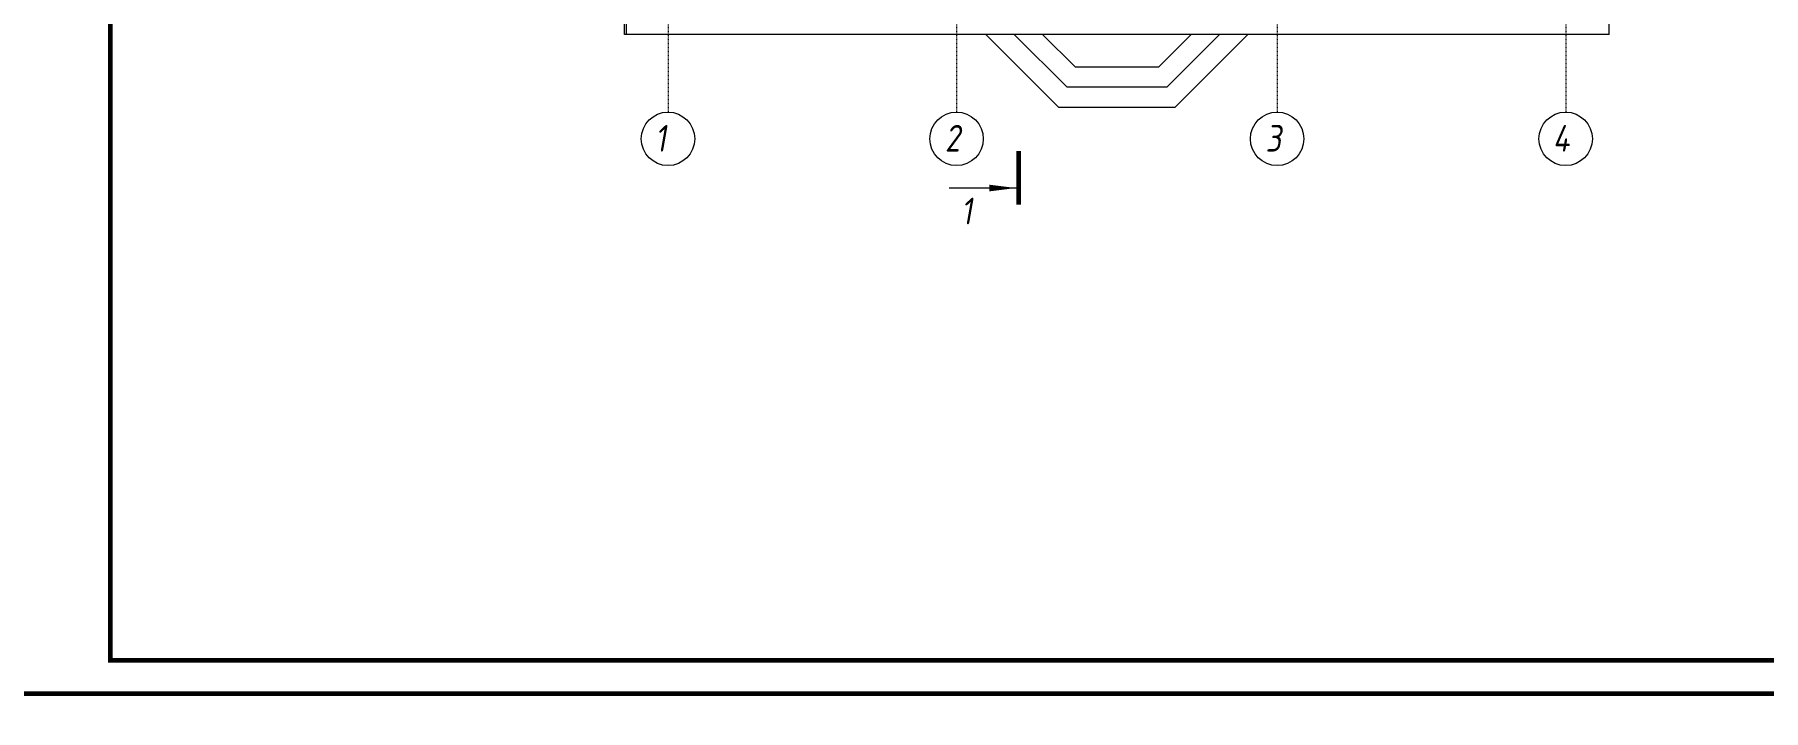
# Model space of a CAD drawing. Header units: millimetres. Extents: x 54 to 1314, y 20 to 614.
# Drawn here: x 902.7 to 1161.5, y 314.4 to 415.6 of the extents above; entities that cross this region are included whole.
import ezdxf

# ---------------------------------------------------------------- set-up
doc = ezdxf.new("R2010")
doc.units = ezdxf.units.MM
doc.linetypes.add('CENTER2', pattern=[1.125, 0.75, -0.125, 0.125, -0.125])
for name, color, linetype, lineweight in [('А_ВТОРОЙ ПЛАН', 241, 'Continuous', 9), ('ЛИСТ', 7, 'Continuous', 18), ('ОСИ', 40, 'CENTER2', 18)]:
    doc.layers.add(name, color=color, linetype=linetype, lineweight=lineweight)
doc.styles.add('ROMANS', font='romans.shx', dxfattribs={"width": 0.8, "oblique": 15})

msp = doc.modelspace()

# ---------------------------------------------------------------- linework, layer by layer
at = {"layer": 'А_ВТОРОЙ ПЛАН'}
for p, q in [((991.025, 415.617), (991.025, 437.917)), ((991.325, 415.617), (991.325, 437.917)), ((1138.425, 415.617), (1138.425, 437.917)), ((1138.425, 415.617), (991.025, 415.617)), ((1045.125, 415.617), (1056.022, 404.719)), ((1049.367, 415.617), (1057.265, 407.719)), ((1053.61, 415.617), (1058.508, 410.719)), ((1075.839, 415.617), (1070.942, 410.719)), ((1080.082, 415.617), (1072.184, 407.719)), ((1084.325, 415.617), (1073.427, 404.719)), ((1070.942, 410.719), (1058.508, 410.719)), ((1072.184, 407.719), (1057.265, 407.719)), ((1073.427, 404.719), (1056.022, 404.719))]:
    msp.add_line(p, q, dxfattribs=at)
at = {"layer": 'ЛИСТ'}
msp.add_line((1049.624, 392.635), (1039.624, 392.635), dxfattribs=at)
at = {"layer": 'ЛИСТ', "const_width": 0.7}
for points in [[(894.025, 316.917), (1314.025, 316.917), (1314.025, 613.917), (894.025, 613.917)], [(914.025, 321.917), (1309.025, 321.917), (1309.025, 608.917), (914.025, 608.917)], [(894.025, 19.917), (1314.025, 19.917), (1314.025, 316.917), (894.025, 316.917)]]:
    msp.add_lwpolyline(points, close=True, dxfattribs=at)
msp.add_lwpolyline([(1050.026, 398.17), (1050.026, 390.17)], dxfattribs=at)
at = {"layer": 'ЛИСТ', "lineweight": 60}
msp.add_lwpolyline([(1049.624, 392.635, 0, 1, 0), (1045.624, 392.635, 0, 0, 0)], format="xyseb", dxfattribs=at)
at = {"layer": 'ОСИ', "ltscale": 0.01}
for p, q in [((997.525, 587.944), (997.525, 404.005)), ((1040.725, 587.944), (1040.725, 404.005)), ((1088.725, 587.944), (1088.725, 404.005)), ((1131.925, 587.944), (1131.925, 404.005))]:
    msp.add_line(p, q, dxfattribs=at)
at = {"layer": 'ОСИ', "color": 18, "linetype": 'Continuous', "true_color": 0x000000}
for centre in [(997.525, 400.005), (1040.725, 400.005), (1088.725, 400.005), (1131.925, 400.005)]:
    msp.add_circle(centre, 4, dxfattribs=at)

# ---------------------------------------------------------------- texts
at = {"layer": 'ЛИСТ', "style": 'ROMANS', "oblique": 10, "width": 0.8}
msp.add_text('1', height=4, dxfattribs=at).set_placement((1041.391, 387.195))
at = {"layer": 'ОСИ', "color": 18, "linetype": 'Continuous', "true_color": 0x000000, "style": 'ROMANS', "oblique": 10, "width": 0.8}
for s, p in [('1', (995.567, 398.088)), ('2', (1038.978, 398.088)), ('3', (1086.978, 398.088)), ('4', (1129.985, 398.088))]:
    msp.add_text(s, height=4, dxfattribs=at).set_placement(p)

doc.saveas('drawing.dxf')
